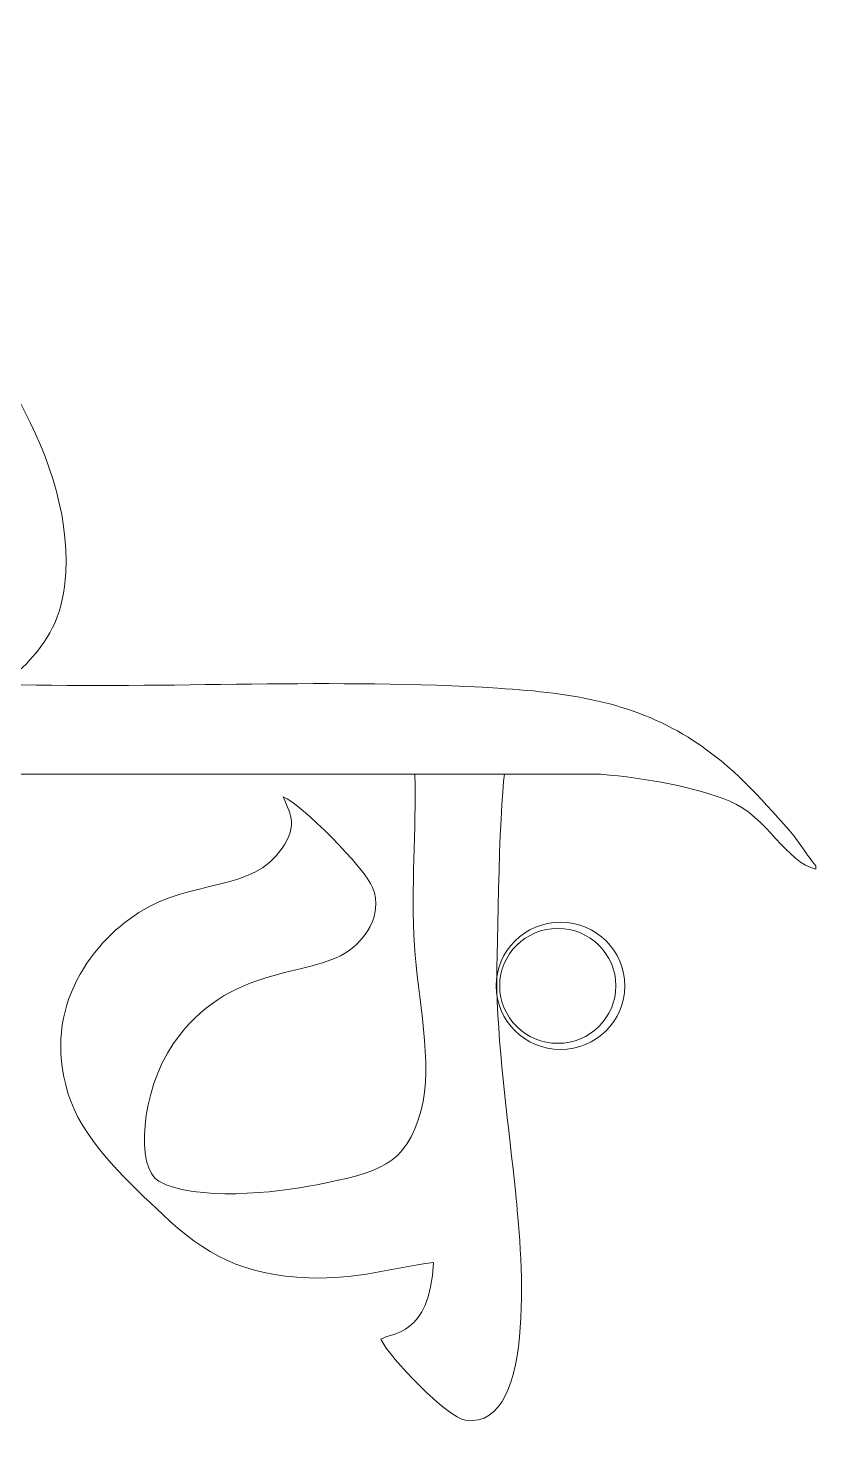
# Model space of a CAD drawing. Header units: millimetres. Extents: x 256 to 421, y 25 to 155.
# Drawn here: x 348.2 to 421.4, y 25 to 155.2 of the extents above; entities that cross this region are included whole.
import ezdxf

# ---------------------------------------------------------------- set-up
doc = ezdxf.new("R2010")
doc.units = ezdxf.units.MM
doc.header["$MEASUREMENT"] = 0
doc.layers.add('Layer 1', color=7, linetype='Continuous')

msp = doc.modelspace()

# ---------------------------------------------------------------- linework, layer by layer
at = {"layer": 'Layer 1', "color": 250, "lineweight": 9}
for points, knots in [([(401.404, 85.8986), (405.737, 85.507), (410.1356, 84.7257), (413.3992, 83.3891), (413.3992, 83.3891), (416.8296, 81.9842), (418.7349, 77.6041), (421.3991, 77.0797), (421.3991, 77.0797), (421.3991, 77.0797), (421.3991, 77.3928), (421.3991, 77.3928), (421.3991, 77.3928), (420.5791, 78.3398), (419.7249, 79.778), (418.9046, 80.697), (418.9046, 80.697), (416.065, 83.8783), (413.7725, 86.5585), (410.0145, 89.0076), (410.0145, 89.0076), (404.7694, 92.4259), (399.1675, 93.4234), (391.8652, 93.879), (391.8652, 93.879), (376.6649, 94.8272), (361.3385, 93.8218), (346.1714, 94.231), (346.1714, 94.231), (346.1714, 94.231), (346.7116, 94.905), (346.7116, 94.905), (346.7116, 94.905), (347.0697, 95.2839), (346.8937, 95.082), (347.2759, 95.4101), (347.2759, 95.4101), (347.7085, 95.7814), (347.8288, 95.8601), (348.2302, 96.2984), (348.2302, 96.2984), (350.4713, 98.7453), (351.536, 100.9174), (351.743, 104.6263), (351.743, 104.6263), (352.3745, 115.9399), (343.2734, 128.3991), (335.7187, 135.6215), (335.7187, 135.6215), (330.9057, 140.2228), (325.0388, 145.0461), (317.0922, 148.4834), (317.0922, 148.4834), (313.3496, 150.1023), (309.5805, 151.5329), (305.4174, 152.6938), (305.4174, 152.6938), (303.3206, 153.2785), (301.2143, 153.7876), (299.0133, 154.1724), (299.0133, 154.1724), (297.2958, 154.4726), (293.4213, 154.673), (292.2515, 155.1583), (292.2515, 155.1583), (292.2515, 155.1583), (285.9258, 155.1583), (285.9258, 155.1583), (285.9258, 155.1583), (284.1341, 154.4188), (270.1012, 154.6432), (260.3761, 143.6736), (260.3761, 143.6736), (259.2674, 142.423), (258.6676, 141.619), (257.892, 140.0698), (257.892, 140.0698), (257.2346, 138.7567), (256.9479, 136.8167), (256.2991, 135.5224), (256.2991, 135.5224), (256.2991, 135.5224), (256.2991, 130.7818), (256.2991, 130.7818), (256.2991, 130.7818), (257.6507, 127.7843), (257.2041, 121.5581), (265.3821, 110.2692), (265.3821, 110.2692), (269.1429, 105.0777), (273.5858, 99.7564), (278.4193, 95.5301), (278.4193, 95.5301), (279.1683, 94.8752), (279.045, 95.0978), (279.4461, 94.224), (279.4461, 94.224), (279.4461, 94.224), (268.7482, 94.5836), (268.7482, 94.5836), (268.7482, 94.5836), (268.8026, 94.4419), (268.87, 94.2949), (268.9486, 94.1435)], [0, 0, 0, 0, 0.03703704, 0.03703704, 0.03703704, 0.03703704, 0.07407407, 0.07407407, 0.07407407, 0.07407407, 0.11111111, 0.11111111, 0.11111111, 0.11111111, 0.14814815, 0.14814815, 0.14814815, 0.14814815, 0.18518519, 0.18518519, 0.18518519, 0.18518519, 0.22222222, 0.22222222, 0.22222222, 0.22222222, 0.25925926, 0.25925926, 0.25925926, 0.25925926, 0.2962963, 0.2962963, 0.2962963, 0.2962963, 0.33333333, 0.33333333, 0.33333333, 0.33333333, 0.37037037, 0.37037037, 0.37037037, 0.37037037, 0.40740741, 0.40740741, 0.40740741, 0.40740741, 0.44444444, 0.44444444, 0.44444444, 0.44444444, 0.48148148, 0.48148148, 0.48148148, 0.48148148, 0.51851852, 0.51851852, 0.51851852, 0.51851852, 0.55555556, 0.55555556, 0.55555556, 0.55555556, 0.59259259, 0.59259259, 0.59259259, 0.59259259, 0.62962963, 0.62962963, 0.62962963, 0.62962963, 0.66666667, 0.66666667, 0.66666667, 0.66666667, 0.7037037, 0.7037037, 0.7037037, 0.7037037, 0.74074074, 0.74074074, 0.74074074, 0.74074074, 0.77777778, 0.77777778, 0.77777778, 0.77777778, 0.81481481, 0.81481481, 0.81481481, 0.81481481, 0.85185185, 0.85185185, 0.85185185, 0.85185185, 0.88888889, 0.88888889, 0.88888889, 0.88888889, 0.92592593, 0.92592593, 0.92592593, 0.92592593, 1, 1, 1, 1]), ([(384.1663, 85.8986), (384.3041, 80.6239), (383.7809, 75.4399), (384.1171, 69.9549), (384.1171, 69.9549), (384.3954, 65.4137), (385.8959, 58.892), (384.7577, 54.7166), (384.7577, 54.7166), (383.3424, 49.5246), (380.7287, 48.9285), (375.0626, 47.7855), (375.0626, 47.7855), (371.1849, 47.0032), (363.8161, 46.2502), (360.3926, 48.1087), (360.3926, 48.1087), (358.2053, 49.2961), (358.7165, 56.4818), (361.7173, 60.8525), (361.7173, 60.8525), (366.8355, 68.307), (374.3674, 66.982), (377.97, 69.4659), (377.97, 69.4659), (379.2829, 70.3711), (381.3038, 72.6897), (380.2392, 75.3678), (380.2392, 75.3678), (379.5102, 77.2018), (373.6036, 83.159), (371.9295, 83.7885), (371.9295, 83.7885), (372.7366, 81.9643), (373.1925, 81.063), (371.8446, 79.0345), (371.8446, 79.0345), (369.0926, 74.8932), (363.4184, 76.2076), (358.5197, 73.0458), (358.5197, 73.0458), (353.8885, 70.0566), (349.2361, 63.7014), (352.2106, 55.542), (352.2106, 55.542), (353.6726, 51.5315), (357.8487, 47.7749), (360.7442, 45.024), (360.7442, 45.024), (364.6204, 41.3414), (368.2566, 39.3462), (374.3027, 39.1342), (374.3027, 39.1342), (379.0058, 38.9692), (381.8285, 40.0982), (385.8878, 40.5578), (385.8878, 40.5578), (385.5311, 33.6501), (381.9714, 34.0835), (381.0004, 33.4501), (381.0004, 33.4501), (381.8308, 31.6859), (387.1678, 26.1404), (388.8645, 25.9204), (388.8645, 25.9204), (395.7841, 25.0231), (393.9413, 42.7698), (393.5237, 46.9189), (393.5237, 46.9189), (392.891, 53.2057), (391.9469, 59.4438), (391.7664, 65.9936), (391.7664, 65.9936), (391.739, 66.9882), (391.9852, 83.043), (392.4902, 85.8986)], [0, 0, 0, 0, 0.05, 0.05, 0.05, 0.05, 0.1, 0.1, 0.1, 0.1, 0.15, 0.15, 0.15, 0.15, 0.2, 0.2, 0.2, 0.2, 0.25, 0.25, 0.25, 0.25, 0.3, 0.3, 0.3, 0.3, 0.35, 0.35, 0.35, 0.35, 0.4, 0.4, 0.4, 0.4, 0.45, 0.45, 0.45, 0.45, 0.5, 0.5, 0.5, 0.5, 0.55, 0.55, 0.55, 0.55, 0.6, 0.6, 0.6, 0.6, 0.65, 0.65, 0.65, 0.65, 0.7, 0.7, 0.7, 0.7, 0.75, 0.75, 0.75, 0.75, 0.8, 0.8, 0.8, 0.8, 0.85, 0.85, 0.85, 0.85, 0.9, 0.9, 0.9, 0.9, 1, 1, 1, 1]), ([(403.657, 66.248), (403.657, 69.5087), (400.9825, 72.1521), (397.6834, 72.1521), (397.6834, 72.1521), (394.3843, 72.1521), (391.7098, 69.5088), (391.7098, 66.248), (391.7098, 66.248), (391.7098, 62.9873), (394.3843, 60.3439), (397.6834, 60.3439), (397.6834, 60.3439), (400.9825, 60.3439), (403.657, 62.9872), (403.657, 66.248)], [0, 0, 0, 0, 0.2, 0.2, 0.2, 0.2, 0.4, 0.4, 0.4, 0.4, 0.6, 0.6, 0.6, 0.6, 1, 1, 1, 1]), ([(403.657, 66.248), (403.657, 69.5087), (400.9825, 72.1521), (397.6834, 72.1521), (397.6834, 72.1521), (394.3843, 72.1521), (391.7098, 69.5088), (391.7098, 66.248), (391.7098, 66.248), (391.7098, 62.9873), (394.3843, 60.3439), (397.6834, 60.3439), (397.6834, 60.3439), (400.9825, 60.3439), (403.657, 62.9872), (403.657, 66.248)], [0, 0, 0, 0, 0.2, 0.2, 0.2, 0.2, 0.4, 0.4, 0.4, 0.4, 0.6, 0.6, 0.6, 0.6, 1, 1, 1, 1]), ([(403.657, 66.248), (403.657, 69.5087), (400.9825, 72.1521), (397.6834, 72.1521), (397.6834, 72.1521), (394.3843, 72.1521), (391.7098, 69.5088), (391.7098, 66.248), (391.7098, 66.248), (391.7098, 62.9873), (394.3843, 60.3439), (397.6834, 60.3439), (397.6834, 60.3439), (400.9825, 60.3439), (403.657, 62.9872), (403.657, 66.248)], [0, 0, 0, 0, 0.2, 0.2, 0.2, 0.2, 0.4, 0.4, 0.4, 0.4, 0.6, 0.6, 0.6, 0.6, 1, 1, 1, 1]), ([(403.657, 66.248), (403.657, 69.5087), (400.9825, 72.1521), (397.6834, 72.1521), (397.6834, 72.1521), (394.3843, 72.1521), (391.7098, 69.5088), (391.7098, 66.248), (391.7098, 66.248), (391.7098, 62.9873), (394.3843, 60.3439), (397.6834, 60.3439), (397.6834, 60.3439), (400.9825, 60.3439), (403.657, 62.9872), (403.657, 66.248)], [0, 0, 0, 0, 0.2, 0.2, 0.2, 0.2, 0.4, 0.4, 0.4, 0.4, 0.6, 0.6, 0.6, 0.6, 1, 1, 1, 1]), ([(403.657, 66.248), (403.657, 69.5087), (400.9825, 72.1521), (397.6834, 72.1521), (397.6834, 72.1521), (394.3843, 72.1521), (391.7098, 69.5088), (391.7098, 66.248), (391.7098, 66.248), (391.7098, 62.9873), (394.3843, 60.3439), (397.6834, 60.3439), (397.6834, 60.3439), (400.9825, 60.3439), (403.657, 62.9872), (403.657, 66.248)], [0, 0, 0, 0, 0.2, 0.2, 0.2, 0.2, 0.4, 0.4, 0.4, 0.4, 0.6, 0.6, 0.6, 0.6, 1, 1, 1, 1]), ([(403.657, 66.248), (403.657, 69.5087), (400.9825, 72.1521), (397.6834, 72.1521), (397.6834, 72.1521), (394.3843, 72.1521), (391.7098, 69.5088), (391.7098, 66.248), (391.7098, 66.248), (391.7098, 62.9873), (394.3843, 60.3439), (397.6834, 60.3439), (397.6834, 60.3439), (400.9825, 60.3439), (403.657, 62.9872), (403.657, 66.248)], [0, 0, 0, 0, 0.2, 0.2, 0.2, 0.2, 0.4, 0.4, 0.4, 0.4, 0.6, 0.6, 0.6, 0.6, 1, 1, 1, 1]), ([(403.657, 66.248), (403.657, 69.5087), (400.9825, 72.1521), (397.6834, 72.1521), (397.6834, 72.1521), (394.3843, 72.1521), (391.7098, 69.5088), (391.7098, 66.248), (391.7098, 66.248), (391.7098, 62.9873), (394.3843, 60.3439), (397.6834, 60.3439), (397.6834, 60.3439), (400.9825, 60.3439), (403.657, 62.9872), (403.657, 66.248)], [0, 0, 0, 0, 0.2, 0.2, 0.2, 0.2, 0.4, 0.4, 0.4, 0.4, 0.6, 0.6, 0.6, 0.6, 1, 1, 1, 1]), ([(403.657, 66.248), (403.657, 69.5087), (400.9825, 72.1521), (397.6834, 72.1521), (397.6834, 72.1521), (394.3843, 72.1521), (391.7098, 69.5088), (391.7098, 66.248), (391.7098, 66.248), (391.7098, 62.9873), (394.3843, 60.3439), (397.6834, 60.3439), (397.6834, 60.3439), (400.9825, 60.3439), (403.657, 62.9872), (403.657, 66.248)], [0, 0, 0, 0, 0.2, 0.2, 0.2, 0.2, 0.4, 0.4, 0.4, 0.4, 0.6, 0.6, 0.6, 0.6, 1, 1, 1, 1]), ([(403.657, 66.248), (403.657, 69.5087), (400.9825, 72.1521), (397.6834, 72.1521), (397.6834, 72.1521), (394.3843, 72.1521), (391.7098, 69.5088), (391.7098, 66.248), (391.7098, 66.248), (391.7098, 62.9873), (394.3843, 60.3439), (397.6834, 60.3439), (397.6834, 60.3439), (400.9825, 60.3439), (403.657, 62.9872), (403.657, 66.248)], [0, 0, 0, 0, 0.2, 0.2, 0.2, 0.2, 0.4, 0.4, 0.4, 0.4, 0.6, 0.6, 0.6, 0.6, 1, 1, 1, 1]), ([(403.657, 66.248), (403.657, 69.5087), (400.9825, 72.1521), (397.6834, 72.1521), (397.6834, 72.1521), (394.3843, 72.1521), (391.7098, 69.5088), (391.7098, 66.248), (391.7098, 66.248), (391.7098, 62.9873), (394.3843, 60.3439), (397.6834, 60.3439), (397.6834, 60.3439), (400.9825, 60.3439), (403.657, 62.9872), (403.657, 66.248)], [0, 0, 0, 0, 0.2, 0.2, 0.2, 0.2, 0.4, 0.4, 0.4, 0.4, 0.6, 0.6, 0.6, 0.6, 1, 1, 1, 1]), ([(403.657, 66.248), (403.657, 69.5087), (400.9825, 72.1521), (397.6834, 72.1521), (397.6834, 72.1521), (394.3843, 72.1521), (391.7098, 69.5088), (391.7098, 66.248), (391.7098, 66.248), (391.7098, 62.9873), (394.3843, 60.3439), (397.6834, 60.3439), (397.6834, 60.3439), (400.9825, 60.3439), (403.657, 62.9872), (403.657, 66.248)], [0, 0, 0, 0, 0.2, 0.2, 0.2, 0.2, 0.4, 0.4, 0.4, 0.4, 0.6, 0.6, 0.6, 0.6, 1, 1, 1, 1]), ([(403.657, 66.248), (403.657, 69.5087), (400.9825, 72.1521), (397.6834, 72.1521), (397.6834, 72.1521), (394.3843, 72.1521), (391.7098, 69.5088), (391.7098, 66.248), (391.7098, 66.248), (391.7098, 62.9873), (394.3843, 60.3439), (397.6834, 60.3439), (397.6834, 60.3439), (400.9825, 60.3439), (403.657, 62.9872), (403.657, 66.248)], [0, 0, 0, 0, 0.2, 0.2, 0.2, 0.2, 0.4, 0.4, 0.4, 0.4, 0.6, 0.6, 0.6, 0.6, 1, 1, 1, 1]), ([(403.657, 66.248), (403.657, 69.5087), (400.9825, 72.1521), (397.6834, 72.1521), (397.6834, 72.1521), (394.3843, 72.1521), (391.7098, 69.5087), (391.7098, 66.248), (391.7098, 66.248), (391.7098, 62.9873), (394.3843, 60.3439), (397.6834, 60.3439), (397.6834, 60.3439), (400.9825, 60.3439), (403.657, 62.9872), (403.657, 66.248)], [0, 0, 0, 0, 0.2, 0.2, 0.2, 0.2, 0.4, 0.4, 0.4, 0.4, 0.6, 0.6, 0.6, 0.6, 1, 1, 1, 1]), ([(403.657, 66.248), (403.657, 69.5087), (400.9825, 72.1521), (397.6834, 72.1521), (397.6834, 72.1521), (394.3843, 72.1521), (391.7098, 69.5087), (391.7098, 66.248), (391.7098, 66.248), (391.7098, 62.9873), (394.3843, 60.3439), (397.6834, 60.3439), (397.6834, 60.3439), (400.9825, 60.3439), (403.657, 62.9872), (403.657, 66.248)], [0, 0, 0, 0, 0.2, 0.2, 0.2, 0.2, 0.4, 0.4, 0.4, 0.4, 0.6, 0.6, 0.6, 0.6, 1, 1, 1, 1]), ([(403.657, 66.248), (403.657, 69.5087), (400.9825, 72.1521), (397.6834, 72.1521), (397.6834, 72.1521), (394.3843, 72.1521), (391.7098, 69.5087), (391.7098, 66.248), (391.7098, 66.248), (391.7098, 62.9873), (394.3843, 60.3439), (397.6834, 60.3439), (397.6834, 60.3439), (400.9825, 60.3439), (403.657, 62.9872), (403.657, 66.248)], [0, 0, 0, 0, 0.2, 0.2, 0.2, 0.2, 0.4, 0.4, 0.4, 0.4, 0.6, 0.6, 0.6, 0.6, 1, 1, 1, 1]), ([(403.657, 66.248), (403.657, 69.5087), (400.9825, 72.1521), (397.6834, 72.1521), (397.6834, 72.1521), (394.3843, 72.1521), (391.7098, 69.5087), (391.7098, 66.248), (391.7098, 66.248), (391.7098, 62.9873), (394.3843, 60.3439), (397.6834, 60.3439), (397.6834, 60.3439), (400.9825, 60.3439), (403.657, 62.9872), (403.657, 66.248)], [0, 0, 0, 0, 0.2, 0.2, 0.2, 0.2, 0.4, 0.4, 0.4, 0.4, 0.6, 0.6, 0.6, 0.6, 1, 1, 1, 1]), ([(403.657, 66.248), (403.657, 69.5087), (400.9825, 72.1521), (397.6834, 72.1521), (397.6834, 72.1521), (394.3843, 72.1521), (391.7098, 69.5087), (391.7098, 66.248), (391.7098, 66.248), (391.7098, 62.9873), (394.3843, 60.3439), (397.6834, 60.3439), (397.6834, 60.3439), (400.9825, 60.3439), (403.657, 62.9872), (403.657, 66.248)], [0, 0, 0, 0, 0.2, 0.2, 0.2, 0.2, 0.4, 0.4, 0.4, 0.4, 0.6, 0.6, 0.6, 0.6, 1, 1, 1, 1]), ([(403.657, 66.248), (403.657, 69.5087), (400.9825, 72.1521), (397.6834, 72.1521), (397.6834, 72.1521), (394.3843, 72.1521), (391.7098, 69.5087), (391.7098, 66.248), (391.7098, 66.248), (391.7098, 62.9873), (394.3843, 60.3439), (397.6834, 60.3439), (397.6834, 60.3439), (400.9825, 60.3439), (403.657, 62.9872), (403.657, 66.248)], [0, 0, 0, 0, 0.2, 0.2, 0.2, 0.2, 0.4, 0.4, 0.4, 0.4, 0.6, 0.6, 0.6, 0.6, 1, 1, 1, 1]), ([(403.657, 66.248), (403.657, 69.5087), (400.9825, 72.1521), (397.6834, 72.1521), (397.6834, 72.1521), (394.3843, 72.1521), (391.7098, 69.5087), (391.7098, 66.248), (391.7098, 66.248), (391.7098, 62.9873), (394.3843, 60.3439), (397.6834, 60.3439), (397.6834, 60.3439), (400.9825, 60.3439), (403.657, 62.9872), (403.657, 66.248)], [0, 0, 0, 0, 0.2, 0.2, 0.2, 0.2, 0.4, 0.4, 0.4, 0.4, 0.6, 0.6, 0.6, 0.6, 1, 1, 1, 1]), ([(403.657, 66.248), (403.657, 69.5087), (400.9825, 72.1521), (397.6834, 72.1521), (397.6834, 72.1521), (394.3843, 72.1521), (391.7098, 69.5087), (391.7098, 66.248), (391.7098, 66.248), (391.7098, 62.9873), (394.3843, 60.3439), (397.6834, 60.3439), (397.6834, 60.3439), (400.9825, 60.3439), (403.657, 62.9872), (403.657, 66.248)], [0, 0, 0, 0, 0.2, 0.2, 0.2, 0.2, 0.4, 0.4, 0.4, 0.4, 0.6, 0.6, 0.6, 0.6, 1, 1, 1, 1]), ([(403.657, 66.248), (403.657, 69.5087), (400.9825, 72.1521), (397.6834, 72.1521), (397.6834, 72.1521), (394.3843, 72.1521), (391.7098, 69.5087), (391.7098, 66.248), (391.7098, 66.248), (391.7098, 62.9873), (394.3843, 60.3439), (397.6834, 60.3439), (397.6834, 60.3439), (400.9825, 60.3439), (403.657, 62.9872), (403.657, 66.248)], [0, 0, 0, 0, 0.2, 0.2, 0.2, 0.2, 0.4, 0.4, 0.4, 0.4, 0.6, 0.6, 0.6, 0.6, 1, 1, 1, 1]), ([(402.8248, 66.248), (402.8248, 69.1931), (400.4092, 71.5806), (397.4294, 71.5806), (397.4294, 71.5806), (394.4496, 71.5806), (392.034, 69.1931), (392.034, 66.248), (392.034, 66.248), (392.034, 63.3029), (394.4496, 60.9154), (397.4294, 60.9154), (397.4294, 60.9154), (400.4092, 60.9154), (402.8248, 63.3029), (402.8248, 66.248)], [0, 0, 0, 0, 0.2, 0.2, 0.2, 0.2, 0.4, 0.4, 0.4, 0.4, 0.6, 0.6, 0.6, 0.6, 1, 1, 1, 1]), ([(402.8248, 66.248), (402.8248, 69.1931), (400.4092, 71.5806), (397.4294, 71.5806), (397.4294, 71.5806), (394.4496, 71.5806), (392.034, 69.1931), (392.034, 66.248), (392.034, 66.248), (392.034, 63.3029), (394.4496, 60.9154), (397.4294, 60.9154), (397.4294, 60.9154), (400.4092, 60.9154), (402.8248, 63.3029), (402.8248, 66.248)], [0, 0, 0, 0, 0.2, 0.2, 0.2, 0.2, 0.4, 0.4, 0.4, 0.4, 0.6, 0.6, 0.6, 0.6, 1, 1, 1, 1]), ([(402.8248, 66.248), (402.8248, 69.1931), (400.4092, 71.5806), (397.4294, 71.5806), (397.4294, 71.5806), (394.4496, 71.5806), (392.034, 69.1931), (392.034, 66.248), (392.034, 66.248), (392.034, 63.3029), (394.4496, 60.9154), (397.4294, 60.9154), (397.4294, 60.9154), (400.4092, 60.9154), (402.8248, 63.3029), (402.8248, 66.248)], [0, 0, 0, 0, 0.2, 0.2, 0.2, 0.2, 0.4, 0.4, 0.4, 0.4, 0.6, 0.6, 0.6, 0.6, 1, 1, 1, 1]), ([(402.8248, 66.248), (402.8248, 69.1931), (400.4092, 71.5806), (397.4294, 71.5806), (397.4294, 71.5806), (394.4496, 71.5806), (392.034, 69.1931), (392.034, 66.248), (392.034, 66.248), (392.034, 63.3029), (394.4496, 60.9154), (397.4294, 60.9154), (397.4294, 60.9154), (400.4092, 60.9154), (402.8248, 63.3029), (402.8248, 66.248)], [0, 0, 0, 0, 0.2, 0.2, 0.2, 0.2, 0.4, 0.4, 0.4, 0.4, 0.6, 0.6, 0.6, 0.6, 1, 1, 1, 1]), ([(402.8248, 66.248), (402.8248, 69.1931), (400.4092, 71.5806), (397.4294, 71.5806), (397.4294, 71.5806), (394.4496, 71.5806), (392.034, 69.1931), (392.034, 66.248), (392.034, 66.248), (392.034, 63.3029), (394.4496, 60.9154), (397.4294, 60.9154), (397.4294, 60.9154), (400.4092, 60.9154), (402.8248, 63.3029), (402.8248, 66.248)], [0, 0, 0, 0, 0.2, 0.2, 0.2, 0.2, 0.4, 0.4, 0.4, 0.4, 0.6, 0.6, 0.6, 0.6, 1, 1, 1, 1]), ([(402.8248, 66.248), (402.8248, 69.1931), (400.4092, 71.5806), (397.4294, 71.5806), (397.4294, 71.5806), (394.4496, 71.5806), (392.034, 69.1931), (392.034, 66.248), (392.034, 66.248), (392.034, 63.3029), (394.4496, 60.9154), (397.4294, 60.9154), (397.4294, 60.9154), (400.4092, 60.9154), (402.8248, 63.3029), (402.8248, 66.248)], [0, 0, 0, 0, 0.2, 0.2, 0.2, 0.2, 0.4, 0.4, 0.4, 0.4, 0.6, 0.6, 0.6, 0.6, 1, 1, 1, 1]), ([(402.8248, 66.248), (402.8248, 69.1931), (400.4092, 71.5806), (397.4294, 71.5806), (397.4294, 71.5806), (394.4496, 71.5806), (392.034, 69.1931), (392.034, 66.248), (392.034, 66.248), (392.034, 63.3029), (394.4496, 60.9154), (397.4294, 60.9154), (397.4294, 60.9154), (400.4092, 60.9154), (402.8248, 63.3029), (402.8248, 66.248)], [0, 0, 0, 0, 0.2, 0.2, 0.2, 0.2, 0.4, 0.4, 0.4, 0.4, 0.6, 0.6, 0.6, 0.6, 1, 1, 1, 1]), ([(402.8248, 66.248), (402.8248, 69.1931), (400.4092, 71.5806), (397.4294, 71.5806), (397.4294, 71.5806), (394.4496, 71.5806), (392.034, 69.1931), (392.034, 66.248), (392.034, 66.248), (392.034, 63.3029), (394.4496, 60.9154), (397.4294, 60.9154), (397.4294, 60.9154), (400.4092, 60.9154), (402.8248, 63.3029), (402.8248, 66.248)], [0, 0, 0, 0, 0.2, 0.2, 0.2, 0.2, 0.4, 0.4, 0.4, 0.4, 0.6, 0.6, 0.6, 0.6, 1, 1, 1, 1]), ([(402.8248, 66.248), (402.8248, 69.1931), (400.4092, 71.5806), (397.4294, 71.5806), (397.4294, 71.5806), (394.4496, 71.5806), (392.034, 69.1931), (392.034, 66.248), (392.034, 66.248), (392.034, 63.3029), (394.4496, 60.9154), (397.4294, 60.9154), (397.4294, 60.9154), (400.4092, 60.9154), (402.8248, 63.3029), (402.8248, 66.248)], [0, 0, 0, 0, 0.2, 0.2, 0.2, 0.2, 0.4, 0.4, 0.4, 0.4, 0.6, 0.6, 0.6, 0.6, 1, 1, 1, 1]), ([(402.8248, 66.248), (402.8248, 69.1931), (400.4092, 71.5806), (397.4294, 71.5806), (397.4294, 71.5806), (394.4496, 71.5806), (392.034, 69.1931), (392.034, 66.248), (392.034, 66.248), (392.034, 63.3029), (394.4496, 60.9154), (397.4294, 60.9154), (397.4294, 60.9154), (400.4092, 60.9154), (402.8248, 63.3029), (402.8248, 66.248)], [0, 0, 0, 0, 0.2, 0.2, 0.2, 0.2, 0.4, 0.4, 0.4, 0.4, 0.6, 0.6, 0.6, 0.6, 1, 1, 1, 1]), ([(402.8248, 66.248), (402.8248, 69.1931), (400.4092, 71.5806), (397.4294, 71.5806), (397.4294, 71.5806), (394.4496, 71.5806), (392.034, 69.1931), (392.034, 66.248), (392.034, 66.248), (392.034, 63.3029), (394.4496, 60.9154), (397.4294, 60.9154), (397.4294, 60.9154), (400.4092, 60.9154), (402.8248, 63.3029), (402.8248, 66.248)], [0, 0, 0, 0, 0.2, 0.2, 0.2, 0.2, 0.4, 0.4, 0.4, 0.4, 0.6, 0.6, 0.6, 0.6, 1, 1, 1, 1]), ([(402.8248, 66.248), (402.8248, 69.1931), (400.4092, 71.5806), (397.4294, 71.5806), (397.4294, 71.5806), (394.4496, 71.5806), (392.034, 69.1931), (392.034, 66.248), (392.034, 66.248), (392.034, 63.3029), (394.4496, 60.9154), (397.4294, 60.9154), (397.4294, 60.9154), (400.4092, 60.9154), (402.8248, 63.3029), (402.8248, 66.248)], [0, 0, 0, 0, 0.2, 0.2, 0.2, 0.2, 0.4, 0.4, 0.4, 0.4, 0.6, 0.6, 0.6, 0.6, 1, 1, 1, 1]), ([(402.8248, 66.248), (402.8248, 69.1931), (400.4092, 71.5806), (397.4294, 71.5806), (397.4294, 71.5806), (394.4496, 71.5806), (392.034, 69.1931), (392.034, 66.248), (392.034, 66.248), (392.034, 63.3029), (394.4496, 60.9154), (397.4294, 60.9154), (397.4294, 60.9154), (400.4092, 60.9154), (402.8248, 63.3029), (402.8248, 66.248)], [0, 0, 0, 0, 0.2, 0.2, 0.2, 0.2, 0.4, 0.4, 0.4, 0.4, 0.6, 0.6, 0.6, 0.6, 1, 1, 1, 1]), ([(402.8248, 66.248), (402.8248, 69.1931), (400.4092, 71.5806), (397.4294, 71.5806), (397.4294, 71.5806), (394.4496, 71.5806), (392.034, 69.1931), (392.034, 66.248), (392.034, 66.248), (392.034, 63.3029), (394.4496, 60.9154), (397.4294, 60.9154), (397.4294, 60.9154), (400.4092, 60.9154), (402.8248, 63.3029), (402.8248, 66.248)], [0, 0, 0, 0, 0.2, 0.2, 0.2, 0.2, 0.4, 0.4, 0.4, 0.4, 0.6, 0.6, 0.6, 0.6, 1, 1, 1, 1]), ([(402.8248, 66.248), (402.8248, 69.1931), (400.4092, 71.5806), (397.4294, 71.5806), (397.4294, 71.5806), (394.4496, 71.5806), (392.034, 69.1931), (392.034, 66.248), (392.034, 66.248), (392.034, 63.3029), (394.4496, 60.9154), (397.4294, 60.9154), (397.4294, 60.9154), (400.4092, 60.9154), (402.8248, 63.3029), (402.8248, 66.248)], [0, 0, 0, 0, 0.2, 0.2, 0.2, 0.2, 0.4, 0.4, 0.4, 0.4, 0.6, 0.6, 0.6, 0.6, 1, 1, 1, 1]), ([(402.8248, 66.248), (402.8248, 69.1931), (400.4092, 71.5806), (397.4294, 71.5806), (397.4294, 71.5806), (394.4496, 71.5806), (392.034, 69.1931), (392.034, 66.248), (392.034, 66.248), (392.034, 63.3029), (394.4496, 60.9154), (397.4294, 60.9154), (397.4294, 60.9154), (400.4092, 60.9154), (402.8248, 63.3029), (402.8248, 66.248)], [0, 0, 0, 0, 0.2, 0.2, 0.2, 0.2, 0.4, 0.4, 0.4, 0.4, 0.6, 0.6, 0.6, 0.6, 1, 1, 1, 1]), ([(402.8248, 66.248), (402.8248, 69.1931), (400.4092, 71.5806), (397.4294, 71.5806), (397.4294, 71.5806), (394.4496, 71.5806), (392.034, 69.1931), (392.034, 66.248), (392.034, 66.248), (392.034, 63.3029), (394.4496, 60.9154), (397.4294, 60.9154), (397.4294, 60.9154), (400.4092, 60.9154), (402.8248, 63.3029), (402.8248, 66.248)], [0, 0, 0, 0, 0.2, 0.2, 0.2, 0.2, 0.4, 0.4, 0.4, 0.4, 0.6, 0.6, 0.6, 0.6, 1, 1, 1, 1]), ([(402.8248, 66.248), (402.8248, 69.1931), (400.4092, 71.5806), (397.4294, 71.5806), (397.4294, 71.5806), (394.4496, 71.5806), (392.034, 69.1931), (392.034, 66.248), (392.034, 66.248), (392.034, 63.3029), (394.4496, 60.9154), (397.4294, 60.9154), (397.4294, 60.9154), (400.4092, 60.9154), (402.8248, 63.3029), (402.8248, 66.248)], [0, 0, 0, 0, 0.2, 0.2, 0.2, 0.2, 0.4, 0.4, 0.4, 0.4, 0.6, 0.6, 0.6, 0.6, 1, 1, 1, 1]), ([(402.8248, 66.248), (402.8248, 69.1931), (400.4092, 71.5806), (397.4294, 71.5806), (397.4294, 71.5806), (394.4496, 71.5806), (392.034, 69.1931), (392.034, 66.248), (392.034, 66.248), (392.034, 63.3029), (394.4496, 60.9154), (397.4294, 60.9154), (397.4294, 60.9154), (400.4092, 60.9154), (402.8248, 63.3029), (402.8248, 66.248)], [0, 0, 0, 0, 0.2, 0.2, 0.2, 0.2, 0.4, 0.4, 0.4, 0.4, 0.6, 0.6, 0.6, 0.6, 1, 1, 1, 1]), ([(402.8248, 66.248), (402.8248, 69.1931), (400.4092, 71.5806), (397.4294, 71.5806), (397.4294, 71.5806), (394.4496, 71.5806), (392.034, 69.1931), (392.034, 66.248), (392.034, 66.248), (392.034, 63.3029), (394.4496, 60.9154), (397.4294, 60.9154), (397.4294, 60.9154), (400.4092, 60.9154), (402.8248, 63.3029), (402.8248, 66.248)], [0, 0, 0, 0, 0.2, 0.2, 0.2, 0.2, 0.4, 0.4, 0.4, 0.4, 0.6, 0.6, 0.6, 0.6, 1, 1, 1, 1]), ([(402.8248, 66.248), (402.8248, 69.1931), (400.4092, 71.5806), (397.4294, 71.5806), (397.4294, 71.5806), (394.4496, 71.5806), (392.034, 69.1931), (392.034, 66.248), (392.034, 66.248), (392.034, 63.3029), (394.4496, 60.9154), (397.4294, 60.9154), (397.4294, 60.9154), (400.4092, 60.9154), (402.8248, 63.3029), (402.8248, 66.248)], [0, 0, 0, 0, 0.2, 0.2, 0.2, 0.2, 0.4, 0.4, 0.4, 0.4, 0.6, 0.6, 0.6, 0.6, 1, 1, 1, 1])]:
    msp.add_open_spline(points, degree=3, knots=knots, dxfattribs=at)
for points in [[(313.6601, 85.8986), (313.6601, 85.8986), (401.404, 85.8986), (401.404, 85.8986)], [(397.4294, 71.5806), (397.4294, 71.5806), (397.4294, 71.5806), (397.4294, 71.5806)], [(397.6834, 72.1521), (397.6834, 72.1521), (397.6834, 72.1521), (397.6834, 72.1521)], [(391.7098, 66.248), (391.7098, 66.248), (391.7098, 66.248), (391.7098, 66.248)], [(392.034, 66.248), (392.034, 66.248), (392.034, 66.248), (392.034, 66.248)], [(402.8248, 66.248), (402.8248, 66.248), (402.8248, 66.248), (402.8248, 66.248)], [(402.8248, 66.248), (402.8248, 66.248), (402.8248, 66.248), (402.8248, 66.248)], [(403.657, 66.248), (403.657, 66.248), (403.657, 66.248), (403.657, 66.248)], [(403.657, 66.248), (403.657, 66.248), (403.657, 66.248), (403.657, 66.248)], [(397.4294, 60.9154), (397.4294, 60.9154), (397.4294, 60.9154), (397.4294, 60.9154)], [(397.6834, 60.3439), (397.6834, 60.3439), (397.6834, 60.3439), (397.6834, 60.3439)]]:
    msp.add_open_spline(points, degree=3, dxfattribs=at)

doc.saveas('drawing.dxf')
